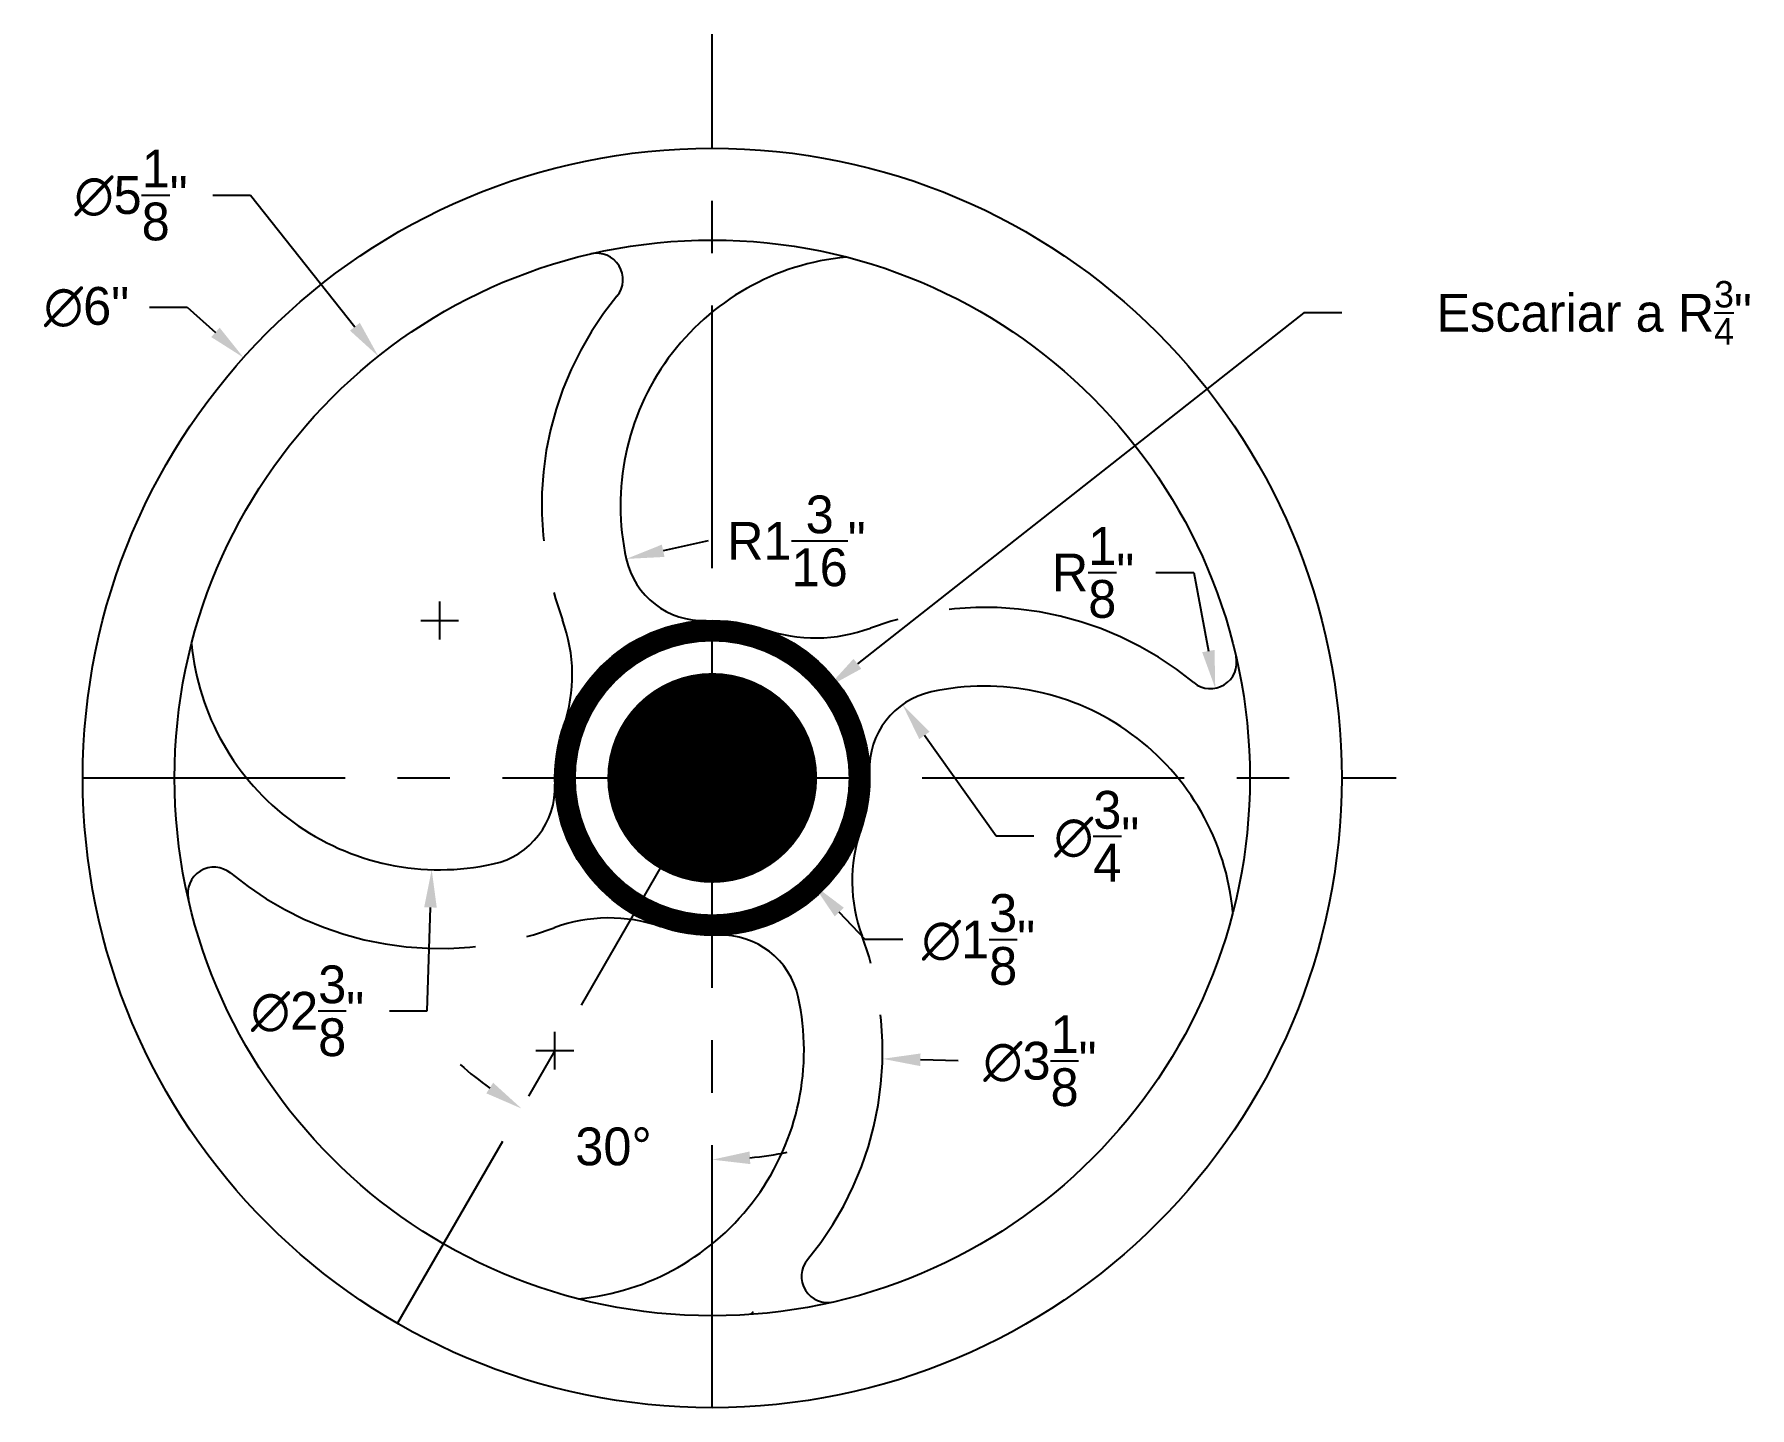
# Model space of a CAD drawing. Header units: inches. Extents: x 4.14 to 12.31, y 0.7 to 7.24.
import ezdxf

# ---------------------------------------------------------------- set-up
doc = ezdxf.new("R2010")
doc.units = ezdxf.units.IN
doc.header["$MEASUREMENT"] = 0
doc.linetypes.add('CENTER', pattern=[2, 1.25, -0.25, 0.25, -0.25])
doc.dimstyles.get("Standard").update_dxf_attribs({"dimtxt": 0.18, "dimasz": 0.18, "dimexe": 0.18, "dimexo": 0.0625, "dimgap": 0.09, "dimtad": 0, "dimtih": 1, "dimtoh": 1, "dimdec": 4, "dimzin": 0, "dimdsep": 46, "dimlunit": 4, "dimtxsty": 'Standard', "dimcen": 0.09, "dimadec": 0, "dimazin": 0, "dimtfac": 1, "dimtdec": 4, "dimtofl": 0, "dimtmove": 0, "dimatfit": 3, "dimfxl": 0, "dimtolj": 1, "dimtzin": 0, "dimarcsym": 0})

# ---------------------------------------------------------------- blocks, each defined once
blk = doc.blocks.new('*D1')
at = {"color": 0, "lineweight": -2}
for start, end in [(228.65267, 234.32633), (275.67367, 281.34733)]:
    blk.add_arc((7.3698, 3.6981), 1.8185, start, end, dxfattribs=at)
at = {"color": 0}
for points in [[(6.3256, 2.2461), (6.2931, 2.1957), (6.4606, 2.1233)], [(7.5511, 1.8586), (7.5481, 1.9185), (7.3698, 1.8797)]]:
    blk.add_solid(points, dxfattribs=at)
at = {"layer": 'Defpoints', "color": 0}
for p in [(7.3698, 7.2407), (7.3698, 3.6981), (6.7479, 1.9893), (5.8698, 1.1001), (7.3698, 0.6981)]:
    blk.add_point(p, dxfattribs=at)
at = {"color": 0, "insert": (6.8992, 1.9416), "char_height": 0.18, "attachment_point": 5}
blk.add_mtext('\\A1;30°', dxfattribs=at)
blk = doc.blocks.new('*D2')
at = {"color": 0, "lineweight": -2}
blk.add_line((7.3508, 4.8277), (7.1359, 4.7803), dxfattribs=at)
at = {"color": 0}
blk.add_solid([(7.1295, 4.8096), (7.1424, 4.751), (6.9602, 4.7416)], dxfattribs=at)
at = {"layer": 'Defpoints', "color": 0}
for p in [(8.1198, 4.9972), (6.9602, 4.7416)]:
    blk.add_point(p, dxfattribs=at)
at = {"color": 0, "insert": (7.7708, 4.8277), "char_height": 0.18, "attachment_point": 5}
blk.add_mtext('\\A1;R1{\\H1.000000x;\\S3/16;}"', dxfattribs=at)
blk = doc.blocks.new('*D3')
at = {"color": 0, "lineweight": -2}
for p, q in [((9.4847, 4.677), (9.6647, 4.677)), ((9.6647, 4.677), (9.7343, 4.3026))]:
    blk.add_line(p, q, dxfattribs=at)
at = {"color": 0}
blk.add_solid([(9.7638, 4.308), (9.7048, 4.2971), (9.7672, 4.1256)], dxfattribs=at)
at = {"layer": 'Defpoints', "color": 0}
for p in [(9.7444, 4.2485), (9.7672, 4.1256)]:
    blk.add_point(p, dxfattribs=at)
at = {"color": 0, "insert": (9.1847, 4.677), "char_height": 0.18, "attachment_point": 5}
blk.add_mtext('\\A1;R{\\H1.000000x;\\S1/8;}"', dxfattribs=at)
blk = doc.blocks.new('radial')
for points, const_width in [([(-0.7, 0, 1), (0.7, 0, 1)], 0.1), ([(-0.25, 0, 1), (0.25, 0, 1)], 0.5)]:
    blk.add_lwpolyline(points, format="xyb", close=True, dxfattribs=dict(const_width=const_width))
blk = doc.blocks.new('*D6')
at = {"color": 0, "lineweight": -2}
for p, q in [((10.1899, 5.9142), (8.0617, 4.2419)), ((10.3699, 5.9142), (10.1899, 5.9142)), ((7.3698, 3.6081), (7.3698, 3.7881)), ((7.2798, 3.6981), (7.4598, 3.6981))]:
    blk.add_line(p, q, dxfattribs=at)
at = {"color": 0}
blk.add_solid([(8.0432, 4.2655), (8.0803, 4.2183), (7.9202, 4.1306)], dxfattribs=at)
at = {"layer": 'Defpoints', "color": 0}
for p in [(7.9202, 4.1306), (7.3698, 3.6981)]:
    blk.add_point(p, dxfattribs=at)
at = {"color": 0, "insert": (11.5729, 5.9142), "char_height": 0.18, "attachment_point": 5}
blk.add_mtext('\\A1;\\A1;Escariar a R{\\H0.7x;\\S3/4;}"', dxfattribs=at)
blk = doc.blocks.new('*D7')
at = {"color": 0, "lineweight": -2}
for p, q in [((7.3698, 3.6081), (7.3698, 3.7881)), ((7.2798, 3.6981), (7.4598, 3.6981)), ((8.099, 2.9287), (7.9751, 3.0594)), ((8.279, 2.9287), (8.099, 2.9287))]:
    blk.add_line(p, q, dxfattribs=at)
at = {"color": 0}
blk.add_solid([(7.9969, 3.08), (7.9534, 3.0388), (7.8513, 3.1901)], dxfattribs=at)
at = {"layer": 'Defpoints', "color": 0}
for p in [(6.8883, 4.2062), (7.8513, 3.1901)]:
    blk.add_point(p, dxfattribs=at)
at = {"color": 0, "insert": (8.639, 2.9287), "char_height": 0.18, "attachment_point": 5}
blk.add_mtext('\\A1;∅1{\\H1.000000x;\\S3/8;}"', dxfattribs=at)
blk = doc.blocks.new('*D8')
at = {"color": 0, "lineweight": -2}
for p, q in [((6.0708, 4.3581), (6.0708, 4.5381)), ((5.9808, 4.4481), (6.1608, 4.4481)), ((6.0112, 2.5889), (6.027, 3.0813)), ((5.8312, 2.5889), (6.0112, 2.5889))]:
    blk.add_line(p, q, dxfattribs=at)
at = {"color": 0}
blk.add_solid([(5.997, 3.0823), (6.057, 3.0804), (6.0328, 3.2612)], dxfattribs=at)
at = {"layer": 'Defpoints', "color": 0}
for p in [(6.1088, 5.635), (6.0328, 3.2612)]:
    blk.add_point(p, dxfattribs=at)
at = {"color": 0, "insert": (5.4412, 2.5889), "char_height": 0.18, "attachment_point": 5}
blk.add_mtext('\\A1;∅2{\\H1.000000x;\\S3/8;}"', dxfattribs=at)
blk = doc.blocks.new('*D9')
at = {"color": 0, "lineweight": -2}
for p, q in [((6.6198, 2.3091), (6.6198, 2.4891)), ((6.5298, 2.3991), (6.7098, 2.3991)), ((8.5417, 2.351), (8.3618, 2.3555))]:
    blk.add_line(p, q, dxfattribs=at)
at = {"color": 0}
blk.add_solid([(8.3625, 2.3855), (8.361, 2.3255), (8.1818, 2.36)], dxfattribs=at)
at = {"layer": 'Defpoints', "color": 0}
for p in [(5.0578, 2.4382), (8.1818, 2.36)]:
    blk.add_point(p, dxfattribs=at)
at = {"color": 0, "insert": (8.9317, 2.351), "char_height": 0.18, "attachment_point": 5}
blk.add_mtext('\\A1;∅3{\\H1.000000x;\\S1/8;}"', dxfattribs=at)
blk = doc.blocks.new('*D10')
at = {"color": 0, "lineweight": -2}
for p, q in [((8.7223, 3.4203), (8.381, 3.9005)), ((8.9023, 3.4203), (8.7223, 3.4203))]:
    blk.add_line(p, q, dxfattribs=at)
at = {"color": 0}
blk.add_solid([(8.4055, 3.9179), (8.3566, 3.8832), (8.2767, 4.0473)], dxfattribs=at)
at = {"layer": 'Defpoints', "color": 0}
for p in [(8.2767, 4.0473), (8.7112, 3.4359)]:
    blk.add_point(p, dxfattribs=at)
at = {"color": 0, "insert": (9.2023, 3.4203), "char_height": 0.18, "attachment_point": 5}
blk.add_mtext('\\A1;∅{\\H1.000000x;\\S3/4;}"', dxfattribs=at)
blk = doc.blocks.new('*D11')
at = {"color": 0, "lineweight": -2}
for p, q in [((4.6879, 5.941), (4.8679, 5.941)), ((4.8679, 5.941), (5.002, 5.8208)), ((7.3698, 3.6081), (7.3698, 3.7881)), ((7.2798, 3.6981), (7.4598, 3.6981))]:
    blk.add_line(p, q, dxfattribs=at)
at = {"color": 0}
blk.add_solid([(5.022, 5.8431), (4.982, 5.7985), (5.136, 5.7007)], dxfattribs=at)
at = {"layer": 'Defpoints', "color": 0}
for p in [(5.136, 5.7007), (9.6036, 1.6956)]:
    blk.add_point(p, dxfattribs=at)
at = {"color": 0, "insert": (4.3879, 5.941), "char_height": 0.18, "attachment_point": 5}
blk.add_mtext('\\A1;∅6"', dxfattribs=at)
blk = doc.blocks.new('*D12')
at = {"color": 0, "lineweight": -2}
for p, q in [((4.9899, 6.4751), (5.1699, 6.4751)), ((5.1699, 6.4751), (5.6668, 5.8478)), ((7.3698, 3.6081), (7.3698, 3.7881)), ((7.2798, 3.6981), (7.4598, 3.6981))]:
    blk.add_line(p, q, dxfattribs=at)
at = {"color": 0}
blk.add_solid([(5.6903, 5.8664), (5.6433, 5.8292), (5.7786, 5.7067)], dxfattribs=at)
at = {"layer": 'Defpoints', "color": 0}
for p in [(5.7786, 5.7067), (8.9611, 1.6896)]:
    blk.add_point(p, dxfattribs=at)
at = {"color": 0, "insert": (4.5999, 6.4751), "char_height": 0.18, "attachment_point": 5}
blk.add_mtext('\\A1;∅5{\\H1.000000x;\\S1/8;}"', dxfattribs=at)

msp = doc.modelspace()

# ---------------------------------------------------------------- linework, layer by layer
at = {"linetype": 'CENTER'}
for p, q in [((7.36982, 0.69814), (7.36982, 7.24069)), ((4.36982, 3.69814), (10.62932, 3.69814)), ((7.36982, 3.69814), (5.86982, 1.10006))]:
    msp.add_line(p, q, dxfattribs=at)
for p, q in [((7.73291, 3.79189), (7.79541, 3.79189)), ((7.79541, 3.60439), (7.79541, 3.79189)), ((7.36982, 3.69814), (7.36982, 3.69814)), ((7.73291, 3.60439), (7.79541, 3.60439))]:
    msp.add_line(p, q)
for radius in [3, 2.5625, 0.75]:
    msp.add_circle((7.36982, 3.69814), radius)
for centre, radius, start, end in [((6.81947, 6.07269), 0.125, 320.405932, 103.04908), ((8.11982, 4.99718), 1.1875, 95.334502, 192.429265), ((7.32636, 4.8223), 0.375, 192.429265, 272.213798), ((5.95276, 4.19001), 0.75, 340.857561, 20.428781), ((6.07078, 4.44814), 1.1875, 185.334502, 282.429265), ((7.8617, 5.1152), 0.75, 250.857561, 290.428781), ((9.74438, 4.24849), 0.125, 230.405932, 13.04908), ((8.49398, 3.7416), 0.375, 102.429265, 182.213798), ((8.66886, 2.94814), 1.1875, 5.334502, 102.429265), ((7.36982, 3.69814), 0.375, 14.477512, 345.522488), ((6.24566, 3.65468), 0.375, 282.429265, 2.213798), ((8.78688, 3.20626), 0.75, 160.857561, 200.428781), ((4.99526, 3.14779), 0.125, 50.405932, 193.04908), ((6.87794, 2.28108), 0.75, 70.857561, 110.428781), ((7.41328, 2.57398), 0.375, 12.429265, 92.213798), ((6.61982, 2.3991), 1.1875, 275.334502, 12.429265), ((7.92017, 1.32358), 0.125, 140.405932, 283.04908), ((7.64117, 1.05578), 0.125, 127.24652, 136.373206)]:
    msp.add_arc(centre, radius, start, end)
for centre, start, end in [((8.11982, 4.99718), 140.405932, 200.428781), ((8.66886, 2.94814), 50.405932, 110.428781), ((6.07078, 4.44814), 230.405932, 290.428781), ((6.61982, 2.3991), 320.405932, 20.428781)]:
    msp.add_arc(centre, 1.5625, start, end, dxfattribs=at)

# ---------------------------------------------------------------- block references
msp.add_blockref('radial', (7.36982, 3.69814))

# ---------------------------------------------------------------- dimensions: what is measured, and where the dimension line sits
dim = msp.add_angular_dim_2l(base=(6.74786, 1.98933), line1=((7.36982, 0.69814), (7.36982, 7.24069)), line2=((7.36982, 3.69814), (5.86982, 1.10006)), dimstyle='Standard')
dim.commit()
dim.dimension.update_dxf_attribs({"geometry": '*D1', "text_midpoint": (6.89916, 1.94162)})
for p1, p2, picture, middle in [((8.96106, 1.68957), (5.77858, 5.70671), '*D12', (4.59987, 6.47506)), ((6.10879, 5.63503), (6.03277, 3.26125), '*D8', (5.44124, 2.5889))]:
    dim = msp.add_diameter_dim_2p(p1=p1, p2=p2, dimstyle='Standard')
    dim.commit()
    dim.dimension.update_dxf_attribs({"geometry": picture, "text_midpoint": middle, "dimtype": 163})
dim = msp.add_radius_dim(center=(7.36982, 3.69814), mpoint=(7.92021, 4.13065), text='\\A1;Escariar a R{\\H0.7x;\\S3/4;}"', dimstyle='Standard')
dim.commit()
dim.dimension.update_dxf_attribs({"geometry": '*D6', "text_midpoint": (11.57289, 5.91421), "dimtype": 164})
for p1, p2, picture, middle in [((9.60364, 1.69562), (5.136, 5.70065), '*D11', (4.38795, 5.94095)), ((6.88832, 4.20623), (7.85133, 3.19005), '*D7', (8.63896, 2.92875)), ((5.05781, 2.4382), (8.18183, 2.36), '*D9', (8.93172, 2.35099))]:
    dim = msp.add_diameter_dim_2p(p1=p1, p2=p2, dimstyle='Standard')
    dim.commit()
    dim.dimension.update_dxf_attribs({"geometry": picture, "text_midpoint": middle})
for center, mpoint, picture, middle in [((8.11982, 4.99718), (6.96015, 4.74159), '*D2', (7.35084, 4.82769)), ((9.74438, 4.24849), (9.76723, 4.1256), '*D3', (9.66471, 4.67697))]:
    dim = msp.add_radius_dim(center=center, mpoint=mpoint, dimstyle='Standard', override={"dimtmove": 1})
    dim.commit()
    dim.dimension.update_dxf_attribs({"geometry": picture, "text_midpoint": middle, "dimtype": 164})
dim = msp.add_diameter_dim_2p(p1=(8.71121, 3.43592), p2=(8.27675, 4.04727), dimstyle='Standard', override={"dimtmove": 1})
dim.commit()
dim.dimension.update_dxf_attribs({"geometry": '*D10', "text_midpoint": (8.72231, 3.42032), "dimtype": 163})

doc.saveas('drawing.dxf')
